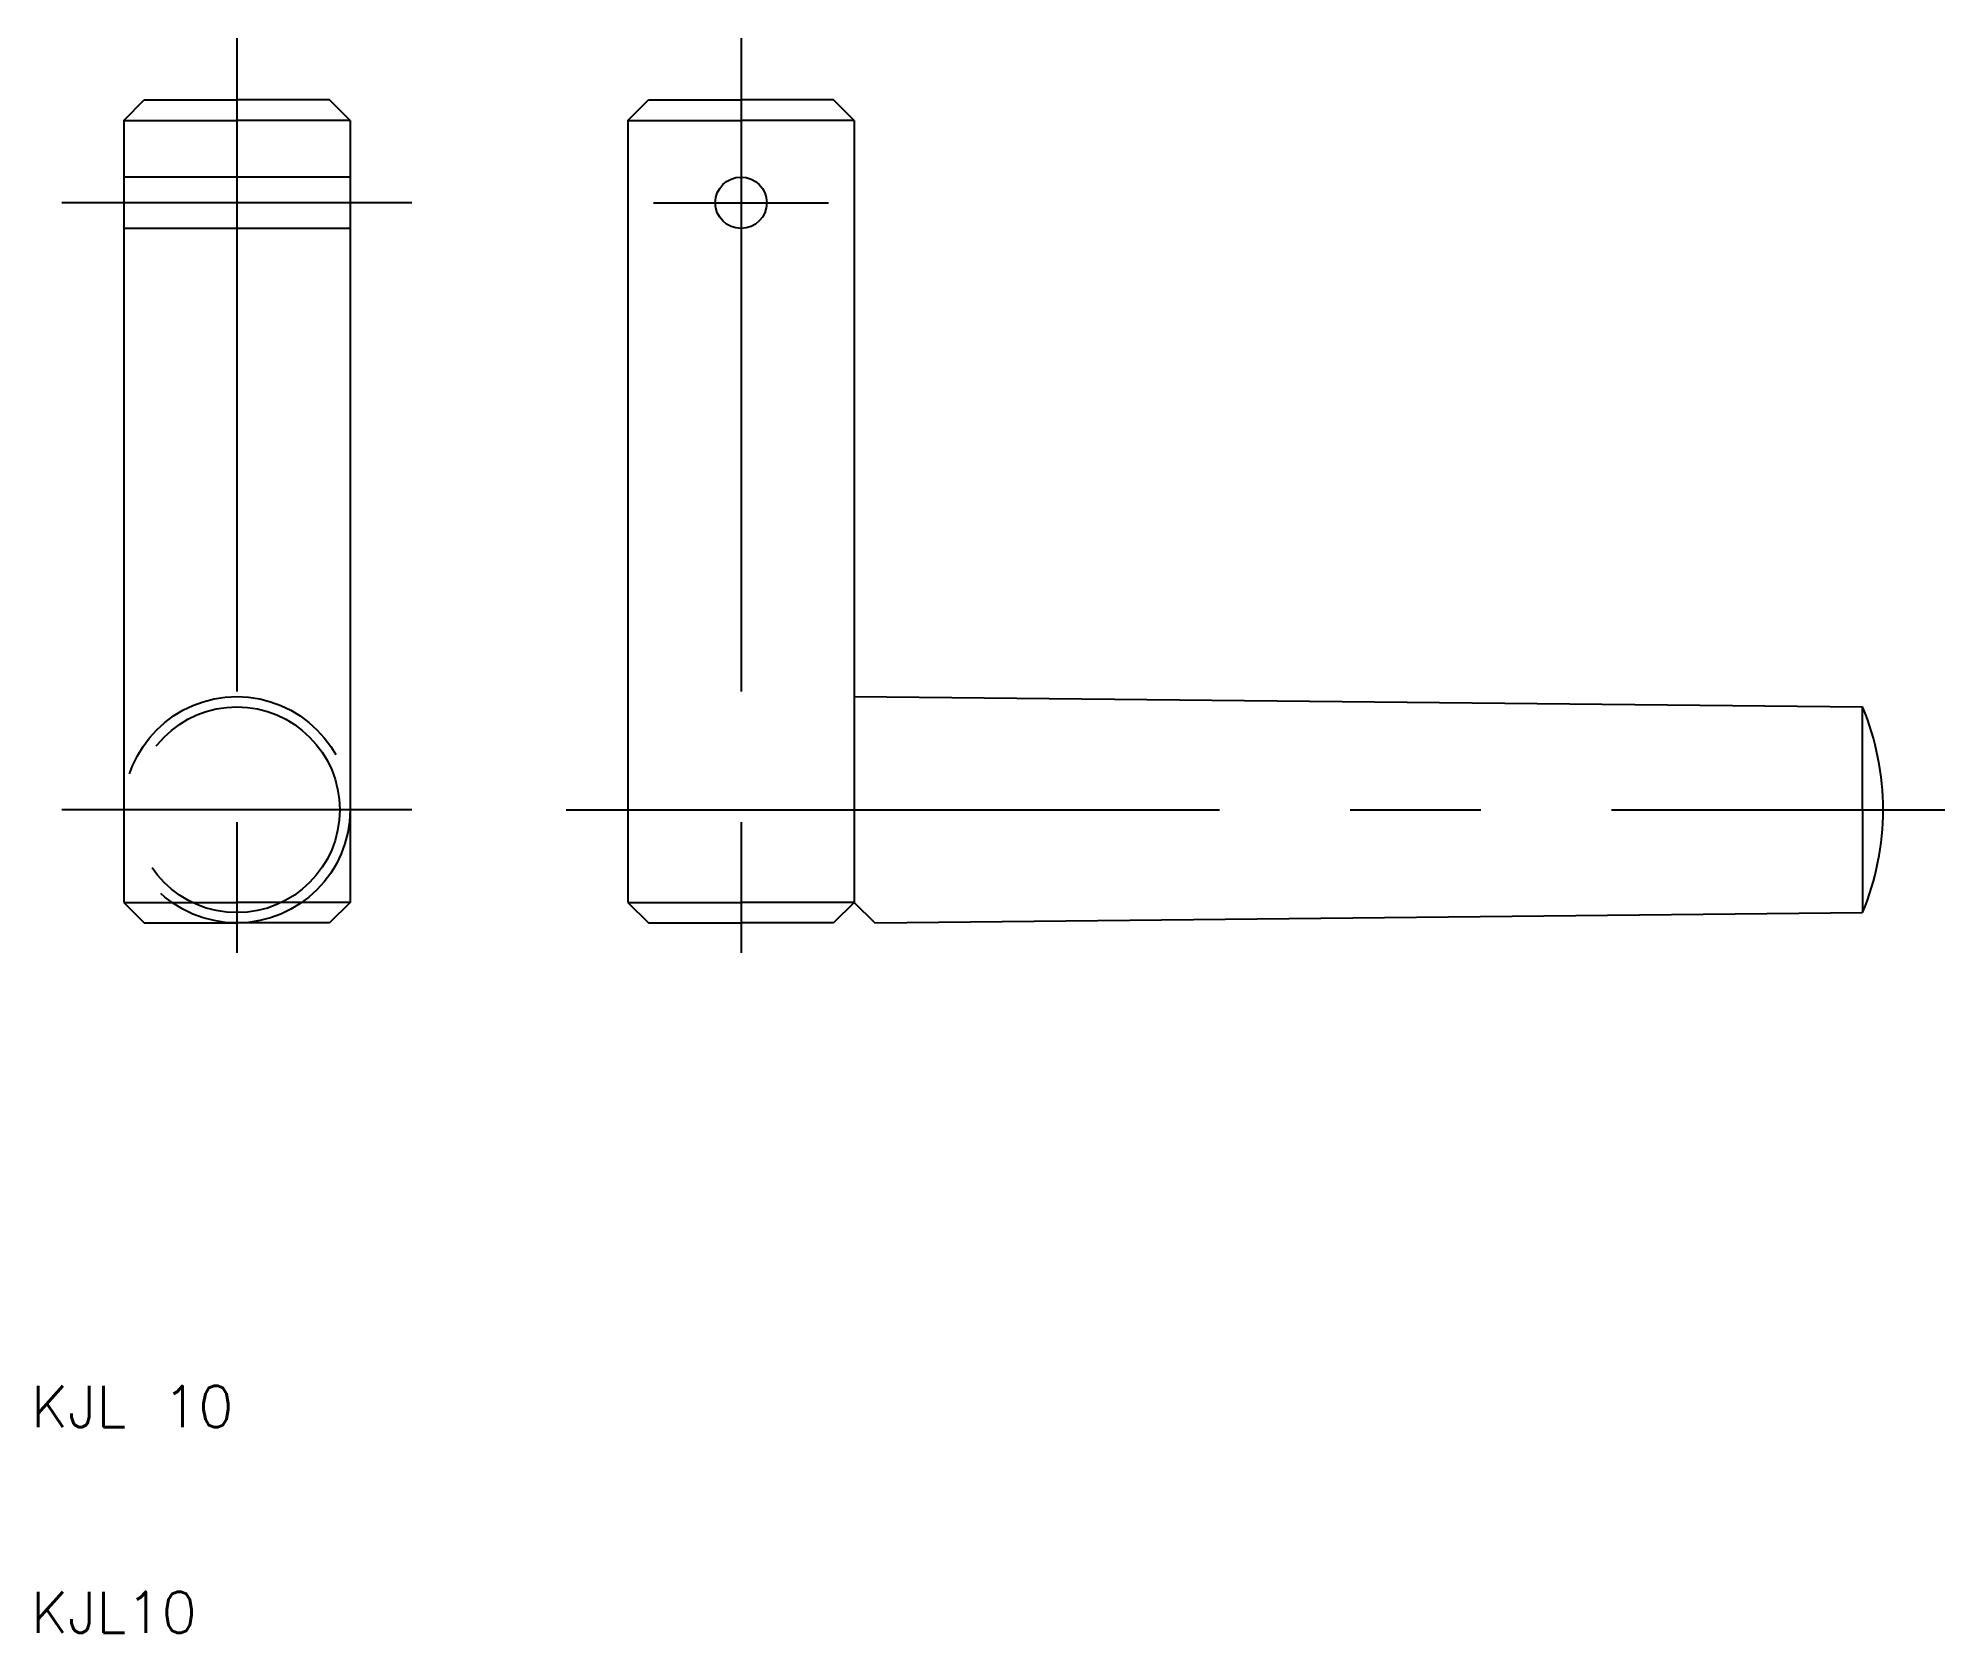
# Model space of a CAD drawing. Extents: x 10.3 to 103, y 10 to 87.5.
import ezdxf

# ---------------------------------------------------------------- set-up
doc = ezdxf.new("R2010")
doc.units = 0
doc.linetypes.add('CENTER', pattern=[50.8, 31.75, -6.35, 6.35, -6.35])
doc.linetypes.add('DASHED', pattern=[19.05, 12.7, -6.35])
doc.layers.get('0').update_dxf_attribs({"linetype": 'CONTINUOUS'})
doc.layers.add('CENTER', color=1, linetype='CENTER')
doc.styles.get("Standard").update_dxf_attribs({"font": 'txt.shx'})

msp = doc.modelspace()

# ---------------------------------------------------------------- linework, layer by layer
for p, q in [((14.5, 83.5), (15.5, 84.5)), ((15.5, 84.5), (20, 84.5)), ((24.5, 84.5), (20, 84.5)), ((25.5, 83.5), (24.5, 84.5)), ((39, 83.5), (40, 84.5)), ((40, 84.5), (44.5, 84.5)), ((49, 84.5), (44.5, 84.5)), ((50, 83.5), (49, 84.5)), ((14.5, 83.5), (14.5, 45.5)), ((14.5, 83.5), (20, 83.5)), ((25.5, 83.5), (20, 83.5)), ((25.5, 83.5), (25.5, 45.5)), ((39, 83.5), (39, 45.5)), ((39, 83.5), (44.5, 83.5)), ((50, 83.5), (44.5, 83.5)), ((50, 83.5), (50, 55.5)), ((50, 55.5), (50, 45.5)), ((50, 55.5), (99, 55)), ((99, 50), (99, 55)), ((99, 50), (99, 45)), ((14.5, 45.5), (20, 45.5)), ((14.5, 45.5), (15.5, 44.5)), ((25.5, 45.5), (20, 45.5)), ((25.5, 45.5), (24.5, 44.5)), ((39, 45.5), (40, 44.5)), ((39, 45.5), (44.5, 45.5)), ((50, 45.5), (44.5, 45.5)), ((50, 45.5), (49, 44.5)), ((50, 45.5), (51, 44.5)), ((15.5, 44.5), (20, 44.5)), ((24.5, 44.5), (20, 44.5)), ((40, 44.5), (44.5, 44.5)), ((49, 44.5), (44.5, 44.5)), ((51, 44.5), (99, 45))]:
    msp.add_line(p, q)
at = {"color": 3, "linetype": 'DASHED'}
for p, q in [((25.5, 80.75), (14.5, 80.75)), ((25.5, 78.25), (14.5, 78.25))]:
    msp.add_line(p, q, dxfattribs=at)
msp.add_circle((44.5, 79.5), 1.25)
for radius in [5.5, 5]:
    msp.add_circle((20, 50), radius, dxfattribs=at)
msp.add_arc((87, 50), 13, 337.38014, 22.61986)
at = {"layer": 'CENTER'}
for p, q in [((20, 87.5), (20, 41.5)), ((44.5, 87.5), (44.5, 41.5)), ((28.5, 79.5), (11.5, 79.5)), ((40.25, 79.5), (48.75, 79.5)), ((28.5, 50), (11.5, 50)), ((36, 50), (103, 50))]:
    msp.add_line(p, q, dxfattribs=at)

# ---------------------------------------------------------------- texts
for s, p in [('KJL 10', (10, 20)), ('KJL10', (10, 10))]:
    msp.add_text(s, height=2).set_placement(p)

doc.saveas('drawing.dxf')
